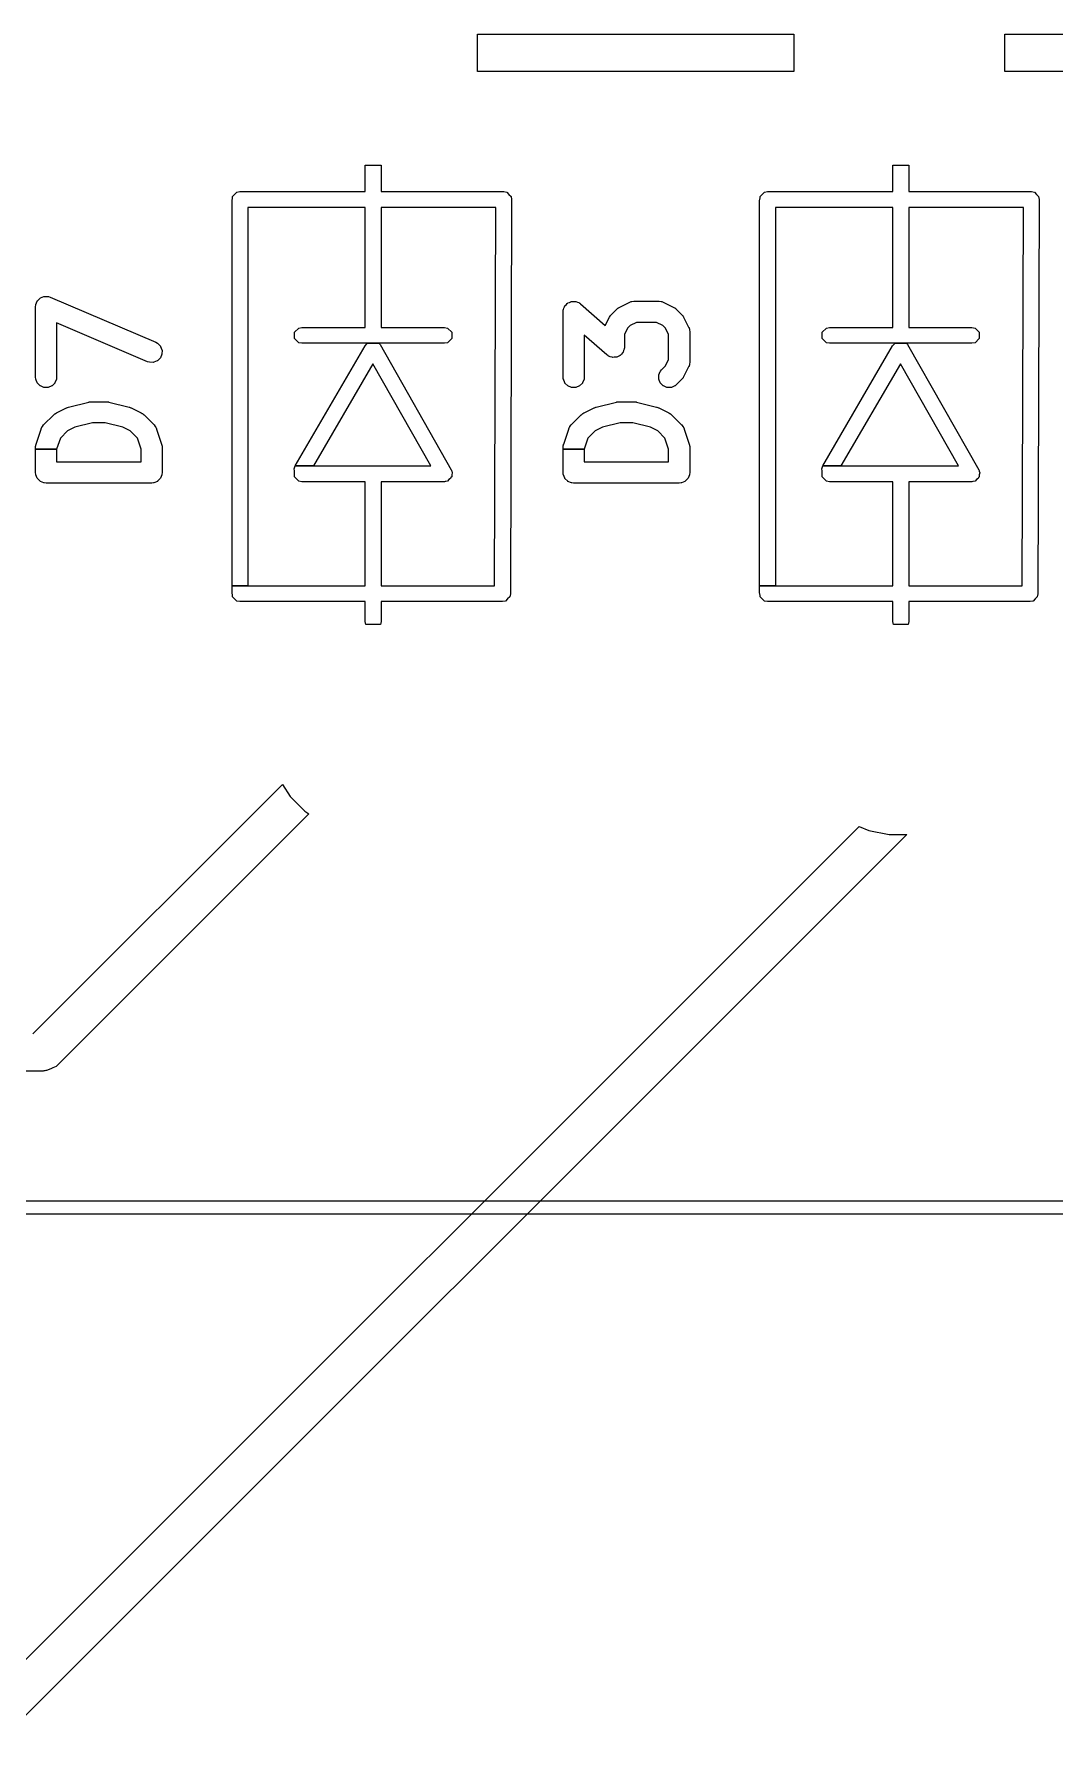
# Model space of a CAD drawing. Extents: x 111.8 to 210.7, y -80.1 to -34.2.
# Drawn here: x 150.94 to 158.68, y -52.7 to -39.73 of the extents above; entities that cross this region are included whole.
import ezdxf

# ---------------------------------------------------------------- set-up
doc = ezdxf.new("R2010")
doc.units = 0
doc.layers.add('BLACK', color=7, linetype='CONTINUOUS')

msp = doc.modelspace()

# ---------------------------------------------------------------- linework, layer by layer
at = {"layer": 'BLACK', "linetype": 'CONTINUOUS'}
for p, q in [((154.3, -40.00786), (154.3, -39.725708)), ((154.3, -39.725708), (156.7, -39.725708)), ((156.7, -39.725708), (156.7, -40.00786)), ((158.3, -40.00786), (158.3, -39.725708)), ((158.3, -39.725708), (158.9011, -39.725708)), ((156.7, -40.00786), (154.3, -40.00786)), ((158.795296, -40.00786), (158.3, -40.00786)), ((153.45, -40.92), (153.45, -40.72)), ((153.45, -40.72), (153.57, -40.72)), ((153.57, -40.72), (153.57, -40.92)), ((157.45, -40.92), (157.45, -40.72)), ((157.45, -40.72), (157.57, -40.72)), ((157.57, -40.72), (157.57, -40.92)), ((152.44, -40.99), (152.444567, -40.967039)), ((152.44, -43.91), (152.44, -40.99)), ((152.444567, -40.957039), (152.477039, -40.924567)), ((152.444567, -40.967039), (152.444567, -40.957039)), ((152.477039, -40.924567), (152.5, -40.92)), ((152.5, -40.92), (153.45, -40.92)), ((153.57, -40.92), (154.5, -40.92)), ((154.5, -40.92), (154.522961, -40.924567)), ((154.522961, -40.924567), (154.523037, -40.924643)), ((154.523037, -40.924643), (154.523146, -40.924644)), ((154.523146, -40.924644), (154.539252, -40.940858)), ((154.539252, -40.940858), (154.555433, -40.957039)), ((154.56, -40.9802), (154.55, -43.970201)), ((154.555433, -40.957039), (154.555433, -40.957147)), ((154.555433, -40.957147), (154.555509, -40.957224)), ((154.555509, -40.957224), (154.56, -40.9802)), ((156.44, -40.99), (156.444567, -40.967039)), ((156.44, -43.91), (156.44, -40.99)), ((156.444567, -40.957039), (156.477039, -40.924567)), ((156.444567, -40.967039), (156.444567, -40.957039)), ((156.477039, -40.924567), (156.5, -40.92)), ((156.5, -40.92), (157.45, -40.92)), ((157.57, -40.92), (158.5, -40.92)), ((158.5, -40.92), (158.522961, -40.924567)), ((158.522961, -40.924567), (158.523037, -40.924643)), ((158.523037, -40.924643), (158.523146, -40.924644)), ((158.523146, -40.924644), (158.539252, -40.940858)), ((158.539252, -40.940858), (158.555433, -40.957039)), ((158.56, -40.9802), (158.55, -43.970201)), ((158.555433, -40.957039), (158.555433, -40.957147)), ((158.555433, -40.957147), (158.555509, -40.957224)), ((158.555509, -40.957224), (158.56, -40.9802)), ((153.45, -41.04), (152.56, -41.04)), ((152.56, -41.04), (152.56, -43.91)), ((153.45, -41.95), (153.45, -41.04)), ((154.439799, -41.04), (153.57, -41.04)), ((153.57, -41.04), (153.57, -41.95)), ((154.4302, -43.91), (154.439799, -41.04)), ((157.45, -41.04), (156.56, -41.04)), ((156.56, -41.04), (156.56, -43.91)), ((157.45, -41.95), (157.45, -41.04)), ((158.439799, -41.04), (157.57, -41.04)), ((157.57, -41.04), (157.57, -41.95)), ((158.4302, -43.91), (158.439799, -41.04)), ((150.950319, -41.792842), (150.95176, -41.77821)), ((150.95176, -41.77821), (150.952115, -41.776791)), ((150.952115, -41.776791), (150.952128, -41.776759)), ((150.952128, -41.776759), (150.952324, -41.775836)), ((150.952324, -41.775836), (150.957912, -41.762795)), ((150.957912, -41.762795), (150.963316, -41.74975)), ((150.963316, -41.74975), (150.963837, -41.748968)), ((150.963837, -41.748968), (150.963853, -41.748932)), ((150.963853, -41.748932), (150.964145, -41.748506)), ((150.964145, -41.748506), (150.964394, -41.748134)), ((150.964394, -41.748134), (150.964418, -41.748109)), ((150.964418, -41.748109), (150.964955, -41.747329)), ((150.964955, -41.747329), (150.975073, -41.737453)), ((150.975073, -41.737453), (150.985092, -41.727436)), ((150.985092, -41.727436), (150.985879, -41.726908)), ((150.985879, -41.726908), (150.985904, -41.726885)), ((150.985904, -41.726885), (150.986272, -41.726645)), ((150.986272, -41.726645), (150.986705, -41.726356)), ((150.986705, -41.726356), (150.986741, -41.72634)), ((150.986741, -41.72634), (150.987534, -41.725826)), ((150.987534, -41.725826), (151.00066, -41.720574)), ((151.00066, -41.720574), (151.01375, -41.715153)), ((151.01375, -41.715153), (151.014672, -41.714969)), ((151.014672, -41.714969), (151.014702, -41.714958)), ((151.014702, -41.714958), (151.015185, -41.714867)), ((151.015185, -41.714867), (151.015663, -41.714773)), ((151.015663, -41.714773), (151.015694, -41.714773)), ((151.015694, -41.714773), (151.016622, -41.7146)), ((151.016622, -41.7146), (151.030802, -41.714773)), ((151.030802, -41.714773), (151.044927, -41.714773)), ((151.044927, -41.714773), (151.04585, -41.714956)), ((151.04585, -41.714956), (151.045887, -41.714957)), ((151.045887, -41.714957), (151.047332, -41.71519)), ((151.047332, -41.71519), (151.061349, -41.719629)), ((151.061349, -41.719629), (151.061809, -41.7198)), ((151.061809, -41.7198), (151.861809, -42.062658)), ((154.964399, -41.786225), (154.972886, -41.777736)), ((154.972886, -41.777736), (154.980808, -41.768684)), ((154.980808, -41.768684), (154.982353, -41.767496)), ((154.982353, -41.767496), (154.983884, -41.766738)), ((154.983884, -41.766738), (154.985092, -41.765531)), ((154.985092, -41.765531), (154.986713, -41.764449)), ((154.986713, -41.764449), (154.997809, -41.759851)), ((154.997809, -41.759851), (155.008587, -41.754523)), ((155.008587, -41.754523), (155.010469, -41.754016)), ((155.010469, -41.754016), (155.012173, -41.753901)), ((155.012173, -41.753901), (155.013751, -41.753249)), ((155.013751, -41.753249), (155.015663, -41.752869)), ((155.015663, -41.752869), (155.02768, -41.752869)), ((155.02768, -41.752869), (155.039668, -41.75207)), ((155.039668, -41.75207), (155.041603, -41.752323)), ((155.041603, -41.752323), (155.043217, -41.752869)), ((155.043217, -41.752869), (155.044927, -41.752869)), ((155.044927, -41.752869), (155.04684, -41.75325)), ((155.04684, -41.75325), (155.057941, -41.757848)), ((155.057941, -41.757848), (155.069324, -41.761698)), ((155.069324, -41.761698), (155.07063, -41.762366)), ((155.07063, -41.762366), (155.073083, -41.764119)), ((155.073083, -41.764119), (155.073878, -41.764449)), ((155.073878, -41.764449), (155.075499, -41.765532)), ((155.075499, -41.765532), (155.076606, -41.766639)), ((155.076606, -41.766639), (155.082591, -41.770918)), ((155.082591, -41.770918), (155.082976, -41.771222)), ((155.082976, -41.771222), (155.270058, -41.934919)), ((155.37547, -41.797969), (155.451661, -41.759874)), ((155.451661, -41.759874), (155.45211, -41.759676)), ((155.45211, -41.759676), (155.465842, -41.754421)), ((155.465842, -41.754421), (155.467274, -41.754104)), ((155.467274, -41.754104), (155.46915, -41.75397)), ((155.46915, -41.75397), (155.470893, -41.753249)), ((155.470893, -41.753249), (155.472316, -41.752893)), ((155.472316, -41.752893), (155.486948, -41.751452)), ((155.486948, -41.751452), (155.487438, -41.751428)), ((155.487438, -41.751428), (155.677914, -41.751428)), ((155.677914, -41.751428), (155.678404, -41.751452)), ((155.678404, -41.751452), (155.693036, -41.752893)), ((155.693036, -41.752893), (155.694459, -41.75325)), ((155.694459, -41.75325), (155.696198, -41.75397)), ((155.696198, -41.75397), (155.698077, -41.754104)), ((155.698077, -41.754104), (155.69951, -41.754421)), ((155.69951, -41.754421), (155.713242, -41.759676)), ((155.713242, -41.759676), (155.713691, -41.759874)), ((155.713691, -41.759874), (155.789881, -41.797969)), ((150.950295, -41.793332), (150.950319, -41.792842)), ((150.950295, -42.326666), (150.950295, -41.793332)), ((154.950295, -41.831428), (154.950319, -41.830938)), ((154.950295, -42.326666), (154.950295, -41.831428)), ((154.950319, -41.830938), (154.95104, -41.823609)), ((154.950937, -41.822054), (154.951189, -41.820122)), ((154.95104, -41.823609), (154.950937, -41.822054)), ((154.951189, -41.820122), (154.951463, -41.819308)), ((154.951463, -41.819308), (154.95176, -41.816305)), ((154.95176, -41.816305), (154.952117, -41.814883)), ((154.952117, -41.814883), (154.956715, -41.80378)), ((154.956715, -41.80378), (154.960565, -41.792399)), ((154.960565, -41.792399), (154.961536, -41.790711)), ((154.961536, -41.790711), (154.962662, -41.789422)), ((154.962662, -41.789422), (154.963317, -41.787844)), ((154.963317, -41.787844), (154.964399, -41.786225)), ((155.270058, -41.934919), (155.301598, -41.871841)), ((155.301598, -41.871841), (155.301838, -41.871414)), ((155.301838, -41.871414), (155.305578, -41.865468)), ((155.305578, -41.865468), (155.306174, -41.864034)), ((155.306174, -41.864034), (155.306927, -41.862778)), ((155.306927, -41.862778), (155.308416, -41.860962)), ((155.308416, -41.860962), (155.309671, -41.85897)), ((155.309671, -41.85897), (155.310625, -41.857858)), ((155.310625, -41.857858), (155.311802, -41.856836)), ((155.311802, -41.856836), (155.316254, -41.851413)), ((155.316254, -41.851413), (155.316583, -41.851049)), ((155.316583, -41.851049), (155.354678, -41.812954)), ((155.354678, -41.812954), (155.355042, -41.812625)), ((155.355042, -41.812625), (155.360465, -41.808173)), ((155.360465, -41.808173), (155.361487, -41.806996)), ((155.361487, -41.806996), (155.362599, -41.806042)), ((155.362599, -41.806042), (155.364591, -41.804787)), ((155.364591, -41.804787), (155.366407, -41.803298)), ((155.366407, -41.803298), (155.367663, -41.802545)), ((155.367663, -41.802545), (155.369097, -41.801949)), ((155.369097, -41.801949), (155.375043, -41.798209)), ((155.375043, -41.798209), (155.37547, -41.797969)), ((155.789881, -41.797969), (155.790309, -41.798209)), ((155.790309, -41.798209), (155.796252, -41.801949)), ((155.796252, -41.801949), (155.797684, -41.802543)), ((155.797684, -41.802543), (155.798943, -41.803297)), ((155.798943, -41.803297), (155.800759, -41.804787)), ((155.800759, -41.804787), (155.802752, -41.806042)), ((155.802752, -41.806042), (155.803866, -41.806997)), ((155.803866, -41.806997), (155.804889, -41.808177)), ((155.804889, -41.808177), (155.810308, -41.812624)), ((155.810308, -41.812624), (155.810671, -41.812953)), ((155.810671, -41.812953), (155.848767, -41.851048)), ((155.848767, -41.851048), (155.849097, -41.851412)), ((155.849097, -41.851412), (155.853545, -41.856832)), ((155.853545, -41.856832), (155.854726, -41.857856)), ((155.854726, -41.857856), (155.855682, -41.858971)), ((155.855682, -41.858971), (155.856934, -41.86096)), ((155.856934, -41.86096), (155.858425, -41.862777)), ((155.858425, -41.862777), (155.859179, -41.864036)), ((155.859179, -41.864036), (155.859773, -41.86547)), ((155.859773, -41.86547), (155.863514, -41.871414)), ((155.863514, -41.871414), (155.863754, -41.871841)), ((155.863754, -41.871841), (155.901849, -41.948032)), ((151.798781, -42.209722), (151.110295, -41.914655)), ((151.110295, -41.914655), (151.110295, -42.326666)), ((152.914567, -41.987039), (152.947039, -41.954567)), ((152.914567, -42.032961), (152.914567, -41.987039)), ((152.947039, -42.065433), (152.914567, -42.032961)), ((152.947039, -41.954567), (152.97, -41.95)), ((152.97, -41.95), (153.45, -41.95)), ((153.57, -41.95), (154.05, -41.95)), ((154.05, -41.95), (154.072961, -41.954567)), ((154.072961, -41.954567), (154.105433, -41.987039)), ((154.105433, -42.032961), (154.072961, -42.065433)), ((154.105433, -41.987039), (154.105433, -42.032961)), ((155.282377, -42.158301), (155.110295, -42.007729)), ((155.110295, -42.007729), (155.110295, -42.326666)), ((155.438899, -41.955007), (155.415057, -42.002692)), ((155.415057, -42.002692), (155.415057, -42.098094)), ((155.458636, -41.93527), (155.438899, -41.955007)), ((155.506323, -41.911428), (155.458636, -41.93527)), ((155.659029, -41.911428), (155.506323, -41.911428)), ((155.706715, -41.935271), (155.659029, -41.911428)), ((155.726452, -41.955007), (155.706715, -41.935271)), ((155.750295, -42.002693), (155.726452, -41.955007)), ((155.750295, -42.193495), (155.750295, -42.002693)), ((155.901849, -41.948032), (155.902047, -41.948481)), ((155.902047, -41.948481), (155.907302, -41.962213)), ((155.907302, -41.962213), (155.90762, -41.963647)), ((155.90762, -41.963647), (155.907752, -41.965525)), ((155.907752, -41.965525), (155.908473, -41.967263)), ((155.908473, -41.967263), (155.90883, -41.968687)), ((155.90883, -41.968687), (155.910271, -41.983319)), ((155.910271, -41.983319), (155.910295, -41.983809)), ((155.910295, -41.983809), (155.910295, -42.21238)), ((156.914567, -41.987039), (156.947039, -41.954567)), ((156.914567, -42.032961), (156.914567, -41.987039)), ((156.947039, -42.065433), (156.914567, -42.032961)), ((156.947039, -41.954567), (156.97, -41.95)), ((156.97, -41.95), (157.45, -41.95)), ((157.57, -41.95), (158.05, -41.95)), ((158.05, -41.95), (158.072961, -41.954567)), ((158.072961, -41.954567), (158.105433, -41.987039)), ((158.105433, -42.032961), (158.072961, -42.065433)), ((158.105433, -41.987039), (158.105433, -42.032961)), ((151.861809, -42.062658), (151.862249, -42.062873)), ((151.862249, -42.062873), (151.87513, -42.069961)), ((151.87513, -42.069961), (151.876298, -42.07085)), ((151.876298, -42.07085), (151.896736, -42.091794)), ((151.896736, -42.091794), (151.8978, -42.093429)), ((151.908266, -42.153687), (151.896738, -42.180585)), ((151.8978, -42.093429), (151.908668, -42.120599)), ((151.90867, -42.151778), (151.908266, -42.153687)), ((151.908668, -42.120599), (151.909026, -42.122517)), ((151.909026, -42.122517), (151.90867, -42.151778)), ((152.918153, -42.999803), (153.448153, -42.089803)), ((152.97, -42.07), (152.947039, -42.065433)), ((153.468195, -42.07), (152.97, -42.07)), ((153.448153, -42.089803), (153.462545, -42.073515)), ((153.462545, -42.073515), (153.462645, -42.073155)), ((153.462645, -42.073155), (153.463085, -42.072904)), ((153.463085, -42.072904), (153.463655, -42.07226)), ((153.463655, -42.07226), (153.464708, -42.071981)), ((153.464708, -42.071981), (153.468195, -42.07)), ((153.468195, -42.07), (153.553208, -42.07)), ((153.553208, -42.07), (153.468195, -42.07)), ((153.553208, -42.07), (153.562162, -42.08035)), ((154.05, -42.07), (153.553208, -42.07)), ((153.562162, -42.08035), (154.102162, -43.03035)), ((154.072961, -42.065433), (154.05, -42.07)), ((155.282762, -42.158606), (155.282377, -42.158301)), ((155.288748, -42.162885), (155.282762, -42.158606)), ((155.289853, -42.16399), (155.288748, -42.162885)), ((155.291476, -42.165073), (155.289853, -42.16399)), ((155.292265, -42.1654), (155.291476, -42.165073)), ((155.294722, -42.167156), (155.292265, -42.1654)), ((155.296028, -42.167824), (155.294722, -42.167156)), ((155.307409, -42.171673), (155.296028, -42.167824)), ((155.378638, -42.165074), (155.367543, -42.169668)), ((155.380262, -42.163989), (155.378638, -42.165074)), ((155.381467, -42.162783), (155.380262, -42.163989)), ((155.382997, -42.162027), (155.381467, -42.162783)), ((155.384544, -42.160837), (155.382997, -42.162027)), ((155.392457, -42.151791), (155.384544, -42.160837)), ((155.400952, -42.143298), (155.392457, -42.151791)), ((155.402036, -42.141675), (155.400952, -42.143298)), ((155.402688, -42.1401), (155.402036, -42.141675)), ((155.403814, -42.138814), (155.402688, -42.1401)), ((155.404787, -42.137123), (155.403814, -42.138814)), ((155.408636, -42.12574), (155.404787, -42.137123)), ((155.413235, -42.11464), (155.408636, -42.12574)), ((155.413592, -42.113216), (155.413235, -42.11464)), ((155.413886, -42.110218), (155.413592, -42.113216)), ((155.414163, -42.109403), (155.413886, -42.110218)), ((155.414416, -42.107466), (155.414163, -42.109403)), ((155.415033, -42.098584), (155.414311, -42.105904)), ((155.414311, -42.105904), (155.414416, -42.107466)), ((155.415057, -42.098094), (155.415033, -42.098584)), ((156.918153, -42.999803), (157.448153, -42.089803)), ((156.97, -42.07), (156.947039, -42.065433)), ((157.468195, -42.07), (156.97, -42.07)), ((157.448153, -42.089803), (157.462545, -42.073515)), ((157.462545, -42.073515), (157.462645, -42.073155)), ((157.462645, -42.073155), (157.463085, -42.072904)), ((157.463085, -42.072904), (157.463655, -42.07226)), ((157.463655, -42.07226), (157.464708, -42.071981)), ((157.464708, -42.071981), (157.468195, -42.07)), ((157.468195, -42.07), (157.553208, -42.07)), ((157.553208, -42.07), (157.468195, -42.07)), ((157.553208, -42.07), (157.562162, -42.08035)), ((158.05, -42.07), (157.553208, -42.07)), ((157.562162, -42.08035), (158.102162, -43.03035)), ((158.072961, -42.065433), (158.05, -42.07)), ((151.799241, -42.209893), (151.798781, -42.209722)), ((151.813257, -42.214332), (151.799241, -42.209893)), ((151.814706, -42.214565), (151.813257, -42.214332)), ((151.843968, -42.214922), (151.814706, -42.214565)), ((151.845886, -42.214564), (151.843968, -42.214922)), ((151.873056, -42.203696), (151.845886, -42.214564)), ((151.874691, -42.202632), (151.873056, -42.203696)), ((151.895634, -42.182193), (151.874691, -42.202632)), ((151.896738, -42.180585), (151.895634, -42.182193)), ((153.507305, -42.226675), (153.056907, -43)), ((153.946879, -43), (153.507305, -42.226675)), ((155.318511, -42.176272), (155.307409, -42.171673)), ((155.320425, -42.176653), (155.318511, -42.176272)), ((155.322132, -42.176653), (155.320425, -42.176653)), ((155.323749, -42.1772), (155.322132, -42.176653)), ((155.325684, -42.177453), (155.323749, -42.1772)), ((155.337682, -42.176653), (155.325684, -42.177453)), ((155.349689, -42.176653), (155.337682, -42.176653)), ((155.351603, -42.176272), (155.349689, -42.176653)), ((155.353177, -42.175619), (155.351603, -42.176272)), ((155.354882, -42.175506), (155.353177, -42.175619)), ((155.356767, -42.174999), (155.354882, -42.175506)), ((155.367543, -42.169668), (155.356767, -42.174999)), ((155.675926, -42.310121), (155.687125, -42.283085)), ((155.687125, -42.283085), (155.687879, -42.281826)), ((155.687879, -42.281826), (155.697207, -42.27046)), ((155.697207, -42.27046), (155.697536, -42.270096)), ((155.697536, -42.270096), (155.726453, -42.241179)), ((155.726453, -42.241179), (155.750295, -42.193495)), ((155.901849, -42.248157), (155.863754, -42.324348)), ((155.902047, -42.247708), (155.901849, -42.248157)), ((155.907302, -42.233976), (155.902047, -42.247708)), ((155.90762, -42.232542), (155.907302, -42.233976)), ((155.907752, -42.230664), (155.90762, -42.232542)), ((155.908473, -42.228927), (155.907752, -42.230664)), ((155.90883, -42.227502), (155.908473, -42.228927)), ((155.910271, -42.21287), (155.90883, -42.227502)), ((155.910295, -42.21238), (155.910271, -42.21287)), ((157.507305, -42.226675), (157.056907, -43)), ((157.946879, -43), (157.507305, -42.226675)), ((150.950319, -42.327156), (150.950295, -42.326666)), ((150.95176, -42.341788), (150.950319, -42.327156)), ((150.952117, -42.343211), (150.95176, -42.341788)), ((150.963316, -42.370247), (150.952117, -42.343211)), ((150.964399, -42.37187), (150.963316, -42.370247)), ((150.985091, -42.392562), (150.964399, -42.37187)), ((150.986714, -42.393645), (150.985091, -42.392562)), ((151.01375, -42.404844), (150.986714, -42.393645)), ((151.015663, -42.405225), (151.01375, -42.404844)), ((151.044927, -42.405225), (151.015663, -42.405225)), ((151.04684, -42.404844), (151.044927, -42.405225)), ((151.073876, -42.393645), (151.04684, -42.404844)), ((151.075499, -42.392562), (151.073876, -42.393645)), ((151.096191, -42.37187), (151.075499, -42.392562)), ((151.097274, -42.370247), (151.096191, -42.37187)), ((151.108473, -42.343211), (151.097274, -42.370247)), ((151.10883, -42.341788), (151.108473, -42.343211)), ((151.110271, -42.327156), (151.10883, -42.341788)), ((151.110295, -42.326666), (151.110271, -42.327156)), ((154.950319, -42.327156), (154.950295, -42.326666)), ((154.95176, -42.341788), (154.950319, -42.327156)), ((154.952117, -42.343211), (154.95176, -42.341788)), ((154.963316, -42.370247), (154.952117, -42.343211)), ((154.964399, -42.37187), (154.963316, -42.370247)), ((154.985091, -42.392562), (154.964399, -42.37187)), ((154.986714, -42.393645), (154.985091, -42.392562)), ((155.01375, -42.404844), (154.986714, -42.393645)), ((155.015663, -42.405225), (155.01375, -42.404844)), ((155.044927, -42.405225), (155.015663, -42.405225)), ((155.04684, -42.404844), (155.044927, -42.405225)), ((155.073876, -42.393645), (155.04684, -42.404844)), ((155.075499, -42.392562), (155.073876, -42.393645)), ((155.096191, -42.37187), (155.075499, -42.392562)), ((155.097274, -42.370247), (155.096191, -42.37187)), ((155.108473, -42.343211), (155.097274, -42.370247)), ((155.10883, -42.341788), (155.108473, -42.343211)), ((155.110271, -42.327156), (155.10883, -42.341788)), ((155.110295, -42.326666), (155.110271, -42.327156)), ((155.675545, -42.312034), (155.675926, -42.310121)), ((155.675545, -42.341296), (155.675545, -42.312034)), ((155.675926, -42.343209), (155.675545, -42.341296)), ((155.687124, -42.370246), (155.675926, -42.343209)), ((155.688207, -42.371869), (155.687124, -42.370246)), ((155.7089, -42.392562), (155.688207, -42.371869)), ((155.710523, -42.393645), (155.7089, -42.392562)), ((155.737559, -42.404844), (155.710523, -42.393645)), ((155.739472, -42.405225), (155.737559, -42.404844)), ((155.768734, -42.405225), (155.739472, -42.405225)), ((155.770647, -42.404844), (155.768734, -42.405225)), ((155.797684, -42.393646), (155.770647, -42.404844)), ((155.798943, -42.392892), (155.797684, -42.393646)), ((155.810308, -42.383565), (155.798943, -42.392892)), ((155.810671, -42.383236), (155.810308, -42.383565)), ((155.848767, -42.345141), (155.810671, -42.383236)), ((155.849097, -42.344777), (155.848767, -42.345141)), ((155.853547, -42.339353), (155.849097, -42.344777)), ((155.854724, -42.338334), (155.853547, -42.339353)), ((155.855682, -42.337217), (155.854724, -42.338334)), ((155.856931, -42.335229), (155.855682, -42.337217)), ((155.858424, -42.333413), (155.856931, -42.335229)), ((155.85918, -42.332153), (155.858424, -42.333413)), ((155.859777, -42.33071), (155.85918, -42.332153)), ((155.863513, -42.324776), (155.859777, -42.33071)), ((155.863754, -42.324348), (155.863513, -42.324776)), ((151.187052, -42.558906), (151.193147, -42.556726)), ((151.193147, -42.556726), (151.199176, -42.554421)), ((151.199176, -42.554421), (151.200303, -42.55417)), ((151.200303, -42.55417), (151.200901, -42.553957)), ((151.200901, -42.553957), (151.201367, -42.553816)), ((151.201367, -42.553816), (151.353749, -42.51572)), ((151.353749, -42.51572), (151.354229, -42.515625)), ((151.354229, -42.515625), (151.356155, -42.515339)), ((151.356155, -42.515339), (151.356612, -42.515151)), ((151.356612, -42.515151), (151.35803, -42.514797)), ((151.35803, -42.514797), (151.363428, -42.514265)), ((151.363428, -42.514265), (151.368775, -42.513475)), ((151.368775, -42.513475), (151.37024, -42.513475)), ((151.37024, -42.513475), (151.370723, -42.513546)), ((151.370723, -42.513546), (151.372663, -42.513356)), ((151.372663, -42.513356), (151.373152, -42.513332)), ((151.373152, -42.513332), (151.487438, -42.513332)), ((151.487438, -42.513332), (151.487927, -42.513356)), ((151.487927, -42.513356), (151.489867, -42.513546)), ((151.489867, -42.513546), (151.490351, -42.513475)), ((151.490351, -42.513475), (151.491815, -42.513475)), ((151.491815, -42.513475), (151.497161, -42.514265)), ((151.497161, -42.514265), (151.50256, -42.514797)), ((151.50256, -42.514797), (151.503981, -42.515153)), ((151.503981, -42.515153), (151.504431, -42.515339)), ((151.504431, -42.515339), (151.506361, -42.515625)), ((151.506361, -42.515625), (151.506842, -42.51572)), ((151.506842, -42.51572), (151.659223, -42.553816)), ((151.659223, -42.553816), (151.65969, -42.553958)), ((151.65969, -42.553958), (151.660281, -42.554169)), ((151.660281, -42.554169), (151.661414, -42.554421)), ((151.661414, -42.554421), (151.667441, -42.556726)), ((151.667441, -42.556726), (151.673538, -42.558906)), ((155.187052, -42.558906), (155.193147, -42.556726)), ((155.193147, -42.556726), (155.199176, -42.554421)), ((155.199176, -42.554421), (155.200303, -42.55417)), ((155.200303, -42.55417), (155.200901, -42.553957)), ((155.200901, -42.553957), (155.201367, -42.553816)), ((155.201367, -42.553816), (155.353749, -42.51572)), ((155.353749, -42.51572), (155.354229, -42.515625)), ((155.354229, -42.515625), (155.356155, -42.515339)), ((155.356155, -42.515339), (155.356612, -42.515151)), ((155.356612, -42.515151), (155.35803, -42.514797)), ((155.35803, -42.514797), (155.363428, -42.514265)), ((155.363428, -42.514265), (155.368775, -42.513475)), ((155.368775, -42.513475), (155.37024, -42.513475)), ((155.37024, -42.513475), (155.370723, -42.513546)), ((155.370723, -42.513546), (155.372663, -42.513356)), ((155.372663, -42.513356), (155.373152, -42.513332)), ((155.373152, -42.513332), (155.487438, -42.513332)), ((155.487438, -42.513332), (155.487927, -42.513356)), ((155.487927, -42.513356), (155.489867, -42.513546)), ((155.489867, -42.513546), (155.490351, -42.513475)), ((155.490351, -42.513475), (155.491815, -42.513475)), ((155.491815, -42.513475), (155.497161, -42.514265)), ((155.497161, -42.514265), (155.50256, -42.514797)), ((155.50256, -42.514797), (155.503981, -42.515153)), ((155.503981, -42.515153), (155.504431, -42.515339)), ((155.504431, -42.515339), (155.506361, -42.515625)), ((155.506361, -42.515625), (155.506842, -42.51572)), ((155.506842, -42.51572), (155.659223, -42.553816)), ((155.659223, -42.553816), (155.65969, -42.553958)), ((155.65969, -42.553958), (155.660281, -42.554169)), ((155.660281, -42.554169), (155.661414, -42.554421)), ((155.661414, -42.554421), (155.667441, -42.556726)), ((155.667441, -42.556726), (155.673538, -42.558906)), ((151.011821, -42.689144), (151.088011, -42.612954)), ((151.088011, -42.612954), (151.088374, -42.612626)), ((151.088374, -42.612626), (151.093799, -42.608171)), ((151.093799, -42.608171), (151.094821, -42.606995)), ((151.094821, -42.606995), (151.095931, -42.606043)), ((151.095931, -42.606043), (151.097916, -42.604791)), ((151.097916, -42.604791), (151.099741, -42.603296)), ((151.099741, -42.603296), (151.100998, -42.602543)), ((151.100998, -42.602543), (151.102437, -42.601946)), ((151.102437, -42.601946), (151.108376, -42.598209)), ((151.108376, -42.598209), (151.108803, -42.597969)), ((151.108803, -42.597969), (151.184994, -42.559874)), ((151.184994, -42.559874), (151.185439, -42.559678)), ((151.185439, -42.559678), (151.186026, -42.559452)), ((151.186026, -42.559452), (151.187052, -42.558906)), ((151.383004, -42.673332), (151.248688, -42.70691)), ((151.477586, -42.673332), (151.383004, -42.673332)), ((151.611898, -42.70691), (151.477586, -42.673332)), ((151.673538, -42.558906), (151.674561, -42.559452)), ((151.674561, -42.559452), (151.675149, -42.559677)), ((151.675149, -42.559677), (151.675596, -42.559874)), ((151.675596, -42.559874), (151.751786, -42.597969)), ((151.751786, -42.597969), (151.752214, -42.598209)), ((151.752214, -42.598209), (151.758157, -42.601949)), ((151.758157, -42.601949), (151.759589, -42.602543)), ((151.759589, -42.602543), (151.760848, -42.603297)), ((151.760848, -42.603297), (151.762664, -42.604787)), ((151.762664, -42.604787), (151.764657, -42.606042)), ((151.764657, -42.606042), (151.765771, -42.606997)), ((151.765771, -42.606997), (151.766794, -42.608177)), ((151.766794, -42.608177), (151.772214, -42.612625)), ((151.772214, -42.612625), (151.772578, -42.612954)), ((151.772578, -42.612954), (151.848769, -42.689144)), ((155.011821, -42.689144), (155.088011, -42.612954)), ((155.088011, -42.612954), (155.088374, -42.612626)), ((155.088374, -42.612626), (155.093799, -42.608171)), ((155.093799, -42.608171), (155.094821, -42.606995)), ((155.094821, -42.606995), (155.095931, -42.606043)), ((155.095931, -42.606043), (155.097916, -42.604791)), ((155.097916, -42.604791), (155.099741, -42.603296)), ((155.099741, -42.603296), (155.100998, -42.602543)), ((155.100998, -42.602543), (155.102437, -42.601946)), ((155.102437, -42.601946), (155.108376, -42.598209)), ((155.108376, -42.598209), (155.108803, -42.597969)), ((155.108803, -42.597969), (155.184994, -42.559874)), ((155.184994, -42.559874), (155.185439, -42.559678)), ((155.185439, -42.559678), (155.186026, -42.559452)), ((155.186026, -42.559452), (155.187052, -42.558906)), ((155.383004, -42.673332), (155.248688, -42.70691)), ((155.477586, -42.673332), (155.383004, -42.673332)), ((155.611898, -42.70691), (155.477586, -42.673332)), ((155.673538, -42.558906), (155.674561, -42.559452)), ((155.674561, -42.559452), (155.675149, -42.559677)), ((155.675149, -42.559677), (155.675596, -42.559874)), ((155.675596, -42.559874), (155.751786, -42.597969)), ((155.751786, -42.597969), (155.752214, -42.598209)), ((155.752214, -42.598209), (155.758157, -42.601949)), ((155.758157, -42.601949), (155.759589, -42.602543)), ((155.759589, -42.602543), (155.760848, -42.603297)), ((155.760848, -42.603297), (155.762664, -42.604787)), ((155.762664, -42.604787), (155.764657, -42.606042)), ((155.764657, -42.606042), (155.765771, -42.606997)), ((155.765771, -42.606997), (155.766794, -42.608177)), ((155.766794, -42.608177), (155.772214, -42.612625)), ((155.772214, -42.612625), (155.772578, -42.612954)), ((155.772578, -42.612954), (155.848769, -42.689144)), ((150.954401, -42.834701), (150.992496, -42.720415)), ((150.992496, -42.720415), (150.992673, -42.719958)), ((150.992673, -42.719958), (150.998667, -42.706533)), ((150.998667, -42.706533), (150.999455, -42.705296)), ((150.999455, -42.705296), (151.000689, -42.703872)), ((151.000689, -42.703872), (151.001411, -42.702131)), ((151.001411, -42.702131), (151.002165, -42.700873)), ((151.002165, -42.700873), (151.011492, -42.689508)), ((151.011492, -42.689508), (151.011821, -42.689144)), ((151.138311, -42.788928), (151.110295, -42.872977)), ((151.19197, -42.735269), (151.138311, -42.788928)), ((151.248688, -42.70691), (151.19197, -42.735269)), ((151.668618, -42.73527), (151.611898, -42.70691)), ((151.722279, -42.78893), (151.668618, -42.73527)), ((151.750295, -42.872978), (151.722279, -42.78893)), ((151.848769, -42.689144), (151.849098, -42.689508)), ((151.849098, -42.689508), (151.858425, -42.700873)), ((151.858425, -42.700873), (151.85918, -42.702132)), ((151.85918, -42.702132), (151.859901, -42.703873)), ((151.859901, -42.703873), (151.861134, -42.705295)), ((151.861134, -42.705295), (151.861923, -42.706533)), ((151.861923, -42.706533), (151.867917, -42.719958)), ((151.867917, -42.719958), (151.868094, -42.720415)), ((151.868094, -42.720415), (151.906189, -42.834701)), ((154.954401, -42.834701), (154.992496, -42.720415)), ((154.992496, -42.720415), (154.992673, -42.719958)), ((154.992673, -42.719958), (154.998667, -42.706533)), ((154.998667, -42.706533), (154.999455, -42.705296)), ((154.999455, -42.705296), (155.000689, -42.703872)), ((155.000689, -42.703872), (155.001411, -42.702131)), ((155.001411, -42.702131), (155.002165, -42.700873)), ((155.002165, -42.700873), (155.011492, -42.689508)), ((155.011492, -42.689508), (155.011821, -42.689144)), ((155.138311, -42.788928), (155.110295, -42.872977)), ((155.19197, -42.735269), (155.138311, -42.788928)), ((155.248688, -42.70691), (155.19197, -42.735269)), ((155.668618, -42.73527), (155.611898, -42.70691)), ((155.722279, -42.78893), (155.668618, -42.73527)), ((155.750295, -42.872978), (155.722279, -42.78893)), ((155.848769, -42.689144), (155.849098, -42.689508)), ((155.849098, -42.689508), (155.858425, -42.700873)), ((155.858425, -42.700873), (155.85918, -42.702132)), ((155.85918, -42.702132), (155.859901, -42.703873)), ((155.859901, -42.703873), (155.861134, -42.705295)), ((155.861134, -42.705295), (155.861923, -42.706533)), ((155.861923, -42.706533), (155.867917, -42.719958)), ((155.867917, -42.719958), (155.868094, -42.720415)), ((155.868094, -42.720415), (155.906189, -42.834701)), ((150.950295, -42.859999), (150.950319, -42.859509)), ((150.950295, -42.872977), (150.950295, -42.859999)), ((150.950295, -43.050475), (150.950295, -42.872977)), ((150.950295, -42.872977), (151.110295, -42.872977)), ((151.110295, -42.872977), (150.950295, -42.872977)), ((150.950319, -42.859509), (150.951006, -42.852521)), ((150.950897, -42.850973), (150.951008, -42.849512)), ((150.951006, -42.852521), (150.950897, -42.850973)), ((150.951008, -42.849512), (150.951528, -42.847219)), ((150.951528, -42.847219), (150.95176, -42.844876)), ((150.95176, -42.844876), (150.952116, -42.843455)), ((150.952116, -42.843455), (150.952713, -42.842011)), ((150.952713, -42.842011), (150.954269, -42.835173)), ((150.954269, -42.835173), (150.954401, -42.834701)), ((151.110295, -42.872977), (151.110295, -42.970475)), ((151.750295, -42.970475), (151.750295, -42.872978)), ((151.906189, -42.834701), (151.906322, -42.835174)), ((151.906322, -42.835174), (151.907877, -42.842015)), ((151.907877, -42.842015), (151.908473, -42.843453)), ((151.908473, -42.843453), (151.90883, -42.844878)), ((151.90883, -42.844878), (151.90906, -42.847221)), ((151.90906, -42.847221), (151.909581, -42.84951)), ((151.909581, -42.84951), (151.909693, -42.850975)), ((151.909693, -42.850975), (151.909582, -42.852523)), ((151.909582, -42.852523), (151.910271, -42.859509)), ((151.910271, -42.859509), (151.910295, -42.859999)), ((151.910295, -42.859999), (151.910295, -43.050475)), ((154.950295, -42.859999), (154.950319, -42.859509)), ((154.950295, -42.872977), (154.950295, -42.859999)), ((154.950295, -43.050475), (154.950295, -42.872977)), ((154.950295, -42.872977), (155.110295, -42.872977)), ((155.110295, -42.872977), (154.950295, -42.872977)), ((154.950319, -42.859509), (154.951006, -42.852521)), ((154.950897, -42.850973), (154.951008, -42.849512)), ((154.951006, -42.852521), (154.950897, -42.850973)), ((154.951008, -42.849512), (154.951528, -42.847219)), ((154.951528, -42.847219), (154.95176, -42.844876)), ((154.95176, -42.844876), (154.952116, -42.843455)), ((154.952116, -42.843455), (154.952713, -42.842011)), ((154.952713, -42.842011), (154.954269, -42.835173)), ((154.954269, -42.835173), (154.954401, -42.834701)), ((155.110295, -42.872977), (155.110295, -42.970475)), ((155.750295, -42.970475), (155.750295, -42.872978)), ((155.906189, -42.834701), (155.906322, -42.835174)), ((155.906322, -42.835174), (155.907877, -42.842015)), ((155.907877, -42.842015), (155.908473, -42.843453)), ((155.908473, -42.843453), (155.90883, -42.844878)), ((155.90883, -42.844878), (155.90906, -42.847221)), ((155.90906, -42.847221), (155.909581, -42.84951)), ((155.909581, -42.84951), (155.909693, -42.850975)), ((155.909693, -42.850975), (155.909582, -42.852523)), ((155.909582, -42.852523), (155.910271, -42.859509)), ((155.910271, -42.859509), (155.910295, -42.859999)), ((155.910295, -42.859999), (155.910295, -43.050475)), ((150.950319, -43.050965), (150.950295, -43.050475)), ((150.95176, -43.065597), (150.950319, -43.050965)), ((150.952117, -43.06702), (150.95176, -43.065597)), ((150.963316, -43.094056), (150.952117, -43.06702)), ((151.110295, -42.970475), (151.750295, -42.970475)), ((151.908473, -43.06702), (151.897274, -43.094056)), ((151.90883, -43.065597), (151.908473, -43.06702)), ((151.910271, -43.050965), (151.90883, -43.065597)), ((151.910295, -43.050475), (151.910271, -43.050965)), ((152.910543, -43.021943), (152.918085, -43)), ((152.914567, -43.03719), (152.910543, -43.021943)), ((152.914567, -43.082961), (152.914567, -43.03719)), ((152.918085, -43), (152.918153, -42.999803)), ((152.918085, -43), (153.056907, -43)), ((153.056907, -43), (152.918085, -43)), ((153.056907, -43), (153.946879, -43)), ((154.102162, -43.03035), (154.10386, -43.035466)), ((154.10386, -43.035466), (154.105433, -43.037039)), ((154.105433, -43.037039), (154.105433, -43.040203)), ((154.105433, -43.040203), (154.109538, -43.052569)), ((154.109538, -43.052569), (154.105433, -43.067487)), ((154.105433, -43.067487), (154.105433, -43.082961)), ((154.950319, -43.050965), (154.950295, -43.050475)), ((154.95176, -43.065597), (154.950319, -43.050965)), ((154.952117, -43.06702), (154.95176, -43.065597)), ((154.963316, -43.094056), (154.952117, -43.06702)), ((155.110295, -42.970475), (155.750295, -42.970475)), ((155.908473, -43.06702), (155.897274, -43.094056)), ((155.90883, -43.065597), (155.908473, -43.06702)), ((155.910271, -43.050965), (155.90883, -43.065597)), ((155.910295, -43.050475), (155.910271, -43.050965)), ((156.910543, -43.021943), (156.918085, -43)), ((156.914567, -43.03719), (156.910543, -43.021943)), ((156.914567, -43.082961), (156.914567, -43.03719)), ((156.918085, -43), (156.918153, -42.999803)), ((156.918085, -43), (157.056907, -43)), ((157.056907, -43), (156.918085, -43)), ((157.056907, -43), (157.946879, -43)), ((158.102162, -43.03035), (158.10386, -43.035466)), ((158.10386, -43.035466), (158.105433, -43.037039)), ((158.105433, -43.037039), (158.105433, -43.040203)), ((158.105433, -43.040203), (158.109538, -43.052569)), ((158.109538, -43.052569), (158.105433, -43.067487)), ((158.105433, -43.067487), (158.105433, -43.082961)), ((150.964399, -43.095679), (150.963316, -43.094056)), ((150.985091, -43.116371), (150.964399, -43.095679)), ((150.986714, -43.117454), (150.985091, -43.116371)), ((151.01375, -43.128653), (150.986714, -43.117454)), ((151.015173, -43.12901), (151.01375, -43.128653)), ((151.029805, -43.130451), (151.015173, -43.12901)), ((151.030295, -43.130475), (151.029805, -43.130451)), ((151.830295, -43.130475), (151.030295, -43.130475)), ((151.830785, -43.130451), (151.830295, -43.130475)), ((151.845417, -43.12901), (151.830785, -43.130451)), ((151.84684, -43.128653), (151.845417, -43.12901)), ((151.873876, -43.117454), (151.84684, -43.128653)), ((151.875499, -43.116371), (151.873876, -43.117454)), ((151.896191, -43.095679), (151.875499, -43.116371)), ((151.897274, -43.094056), (151.896191, -43.095679)), ((152.947039, -43.115433), (152.914567, -43.082961)), ((152.97, -43.12), (152.947039, -43.115433)), ((153.45, -43.12), (152.97, -43.12)), ((153.45, -43.91), (153.45, -43.12)), ((154.05, -43.12), (153.57, -43.12)), ((153.57, -43.12), (153.57, -43.91)), ((154.055288, -43.118948), (154.05, -43.12)), ((154.057432, -43.119538), (154.055288, -43.118948)), ((154.060182, -43.117974), (154.057432, -43.119538)), ((154.072961, -43.115433), (154.060182, -43.117974)), ((154.083902, -43.104491), (154.072961, -43.115433)), ((154.097355, -43.096845), (154.083902, -43.104491)), ((154.099559, -43.088834), (154.097355, -43.096845)), ((154.105433, -43.082961), (154.099559, -43.088834)), ((154.964399, -43.095679), (154.963316, -43.094056)), ((154.985091, -43.116371), (154.964399, -43.095679)), ((154.986714, -43.117454), (154.985091, -43.116371)), ((155.01375, -43.128653), (154.986714, -43.117454)), ((155.015173, -43.12901), (155.01375, -43.128653)), ((155.029805, -43.130451), (155.015173, -43.12901)), ((155.030295, -43.130475), (155.029805, -43.130451)), ((155.830295, -43.130475), (155.030295, -43.130475)), ((155.830785, -43.130451), (155.830295, -43.130475)), ((155.845417, -43.12901), (155.830785, -43.130451)), ((155.84684, -43.128653), (155.845417, -43.12901)), ((155.873876, -43.117454), (155.84684, -43.128653)), ((155.875499, -43.116371), (155.873876, -43.117454)), ((155.896191, -43.095679), (155.875499, -43.116371)), ((155.897274, -43.094056), (155.896191, -43.095679)), ((156.947039, -43.115433), (156.914567, -43.082961)), ((156.97, -43.12), (156.947039, -43.115433)), ((157.45, -43.12), (156.97, -43.12)), ((157.45, -43.91), (157.45, -43.12)), ((158.05, -43.12), (157.57, -43.12)), ((157.57, -43.12), (157.57, -43.91)), ((158.055288, -43.118948), (158.05, -43.12)), ((158.057432, -43.119538), (158.055288, -43.118948)), ((158.060182, -43.117974), (158.057432, -43.119538)), ((158.072961, -43.115433), (158.060182, -43.117974)), ((158.083902, -43.104491), (158.072961, -43.115433)), ((158.097355, -43.096845), (158.083902, -43.104491)), ((158.099559, -43.088834), (158.097355, -43.096845)), ((158.105433, -43.082961), (158.099559, -43.088834)), ((152.44, -43.96), (152.44, -43.91)), ((152.44, -43.91), (152.56, -43.91)), ((152.56, -43.91), (152.44, -43.91)), ((152.444567, -43.982961), (152.44, -43.96)), ((152.444567, -43.992961), (152.444567, -43.982961)), ((152.56, -43.91), (153.45, -43.91)), ((153.57, -43.91), (154.4302, -43.91)), ((154.55, -43.970201), (154.545433, -43.992765)), ((156.44, -43.96), (156.44, -43.91)), ((156.44, -43.91), (156.56, -43.91)), ((156.56, -43.91), (156.44, -43.91)), ((156.444567, -43.982961), (156.44, -43.96)), ((156.444567, -43.992961), (156.444567, -43.982961)), ((156.56, -43.91), (157.45, -43.91)), ((157.57, -43.91), (158.4302, -43.91)), ((158.55, -43.970201), (158.545433, -43.992765)), ((152.477039, -44.025433), (152.444567, -43.992961)), ((152.5, -44.03), (152.477039, -44.025433)), ((153.45, -44.03), (152.5, -44.03)), ((153.45, -44.18), (153.45, -44.03)), ((154.49, -44.03), (153.57, -44.03)), ((153.57, -44.03), (153.57, -44.18)), ((154.512582, -44.025508), (154.49, -44.03)), ((154.512775, -44.025509), (154.512582, -44.025508)), ((154.512824, -44.02546), (154.512775, -44.025509)), ((154.512961, -44.025433), (154.512824, -44.02546)), ((154.529214, -44.009179), (154.512961, -44.025433)), ((154.545356, -43.993146), (154.529214, -44.009179)), ((154.545383, -43.99301), (154.545356, -43.993146)), ((154.545433, -43.992961), (154.545383, -43.99301)), ((154.545433, -43.992765), (154.545433, -43.992961)), ((156.477039, -44.025433), (156.444567, -43.992961)), ((156.5, -44.03), (156.477039, -44.025433)), ((157.45, -44.03), (156.5, -44.03)), ((157.45, -44.18), (157.45, -44.03)), ((158.49, -44.03), (157.57, -44.03)), ((157.57, -44.03), (157.57, -44.18)), ((158.512582, -44.025508), (158.49, -44.03)), ((158.512775, -44.025509), (158.512582, -44.025508)), ((158.512824, -44.02546), (158.512775, -44.025509)), ((158.512961, -44.025433), (158.512824, -44.02546)), ((158.529214, -44.009179), (158.512961, -44.025433)), ((158.545356, -43.993146), (158.529214, -44.009179)), ((158.545383, -43.99301), (158.545356, -43.993146)), ((158.545433, -43.992961), (158.545383, -43.99301)), ((158.545433, -43.992765), (158.545433, -43.992961)), ((153.454567, -44.202961), (153.45, -44.18)), ((153.455458, -44.203852), (153.454567, -44.202961)), ((153.564542, -44.203852), (153.455458, -44.203852)), ((153.565433, -44.202961), (153.564542, -44.203852)), ((153.57, -44.18), (153.565433, -44.202961)), ((157.454567, -44.202961), (157.45, -44.18)), ((157.455458, -44.203852), (157.454567, -44.202961)), ((157.564542, -44.203852), (157.455458, -44.203852)), ((157.565433, -44.202961), (157.564542, -44.203852)), ((157.57, -44.18), (157.565433, -44.202961)), ((150.930317, -47.308534), (152.821407, -45.417442)), ((152.821407, -45.417442), (152.881592, -45.507515)), ((152.881592, -45.507515), (152.992485, -45.618408)), ((153.023167, -45.638909), (151.10666, -47.555416)), ((152.992485, -45.618408), (153.023167, -45.638909)), ((143.77072, -59.158903), (157.194444, -45.735178)), ((157.556706, -45.796148), (143.947068, -59.405787)), ((157.194444, -45.735178), (157.267772, -45.765552)), ((157.267772, -45.765552), (157.421586, -45.796148)), ((157.421586, -45.796148), (157.556706, -45.796148)), ((151.000659, -47.590685), (135.55305, -47.590685)), ((151.000851, -47.590686), (151.000659, -47.590685)), ((151.004258, -47.590585), (151.000851, -47.590686)), ((151.004356, -47.590576), (151.004258, -47.590585)), ((151.007465, -47.590481), (151.004356, -47.590576)), ((151.014063, -47.589876), (151.007465, -47.590481)), ((151.020635, -47.588883), (151.014063, -47.589876)), ((151.027169, -47.587517), (151.020635, -47.588883)), ((151.033651, -47.585788), (151.027169, -47.587517)), ((151.040068, -47.583711), (151.033651, -47.585788)), ((151.046408, -47.581298), (151.040068, -47.583711)), ((151.052657, -47.578561), (151.046408, -47.581298)), ((151.053194, -47.578294), (151.052657, -47.578561)), ((151.058535, -47.57634), (151.053194, -47.578294)), ((151.066982, -47.573051), (151.058535, -47.57634)), ((151.082481, -47.566576), (151.066982, -47.573051)), ((151.095087, -47.560927), (151.082481, -47.566576)), ((151.10666, -47.555416), (151.095087, -47.560927)), ((115.3894, -48.575), (187.06, -48.575)), ((187.01, -48.675), (115.450784, -48.675))]:
    msp.add_line(p, q, dxfattribs=at)

doc.saveas('drawing.dxf')
